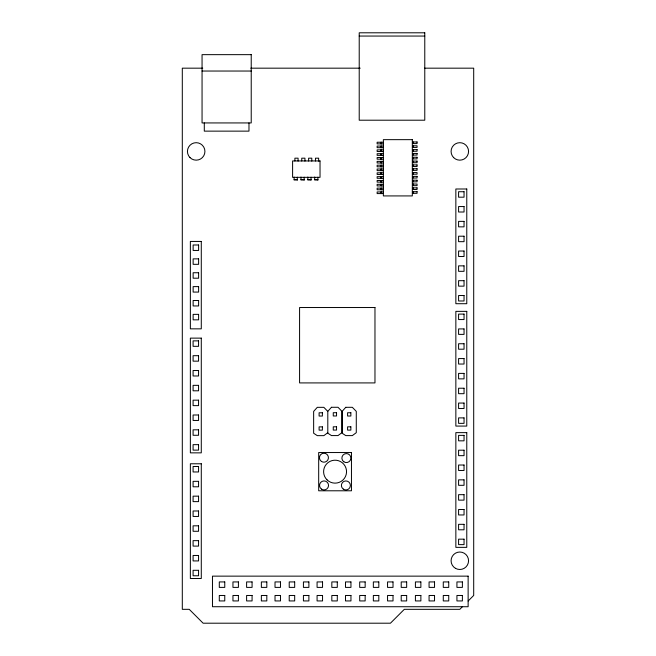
<?xml version="1.0" encoding="UTF-8"?>
<svg xmlns="http://www.w3.org/2000/svg" width="656" height="656" viewBox="0 0 656 656"><rect width="100%" height="100%" fill="white"/><g stroke="black" fill="none" stroke-linecap="round" stroke-linejoin="round"><path stroke-width="0.98" d="M462.595 606.546L459.823 609.326L404.317 609.326L390.443 623.2L203.122 623.2L189.24 609.326L182.302 609.326L182.302 68.175L202.761 68.175M468.13 601.011L473.698 595.451L473.698 68.175L424.621 68.175M327.795 432.706L323.843 435.641L317.291 435.641L313.642 433.239L313.642 411.402L317.291 407.335L323.843 407.335L327.795 411.402M359.217 36.055L424.776 36.055M250.805 68.175L360.21 68.175M202.056 71.037L251.223 71.037M383.145 142.237L377.143 142.237L377.143 143.877L383.03 143.877M412.993 145.812L417.068 145.788L417.068 147.428L412.993 147.428L413.001 145.788M383.145 146.058L377.143 146.058L377.143 147.698L383.03 147.698M383.145 149.88L377.143 149.88L377.143 151.52L383.03 151.52M383.145 153.709L377.143 153.709L377.143 155.349L383.03 155.349M383.145 157.53L377.143 157.53L377.143 159.17L383.03 159.17M383.145 161.36L377.143 161.36L377.143 162.991L383.03 162.991M383.145 165.181L377.143 165.181L377.143 166.821L383.03 166.821M383.145 169.002L377.143 169.002L377.143 170.642L383.03 170.642M412.993 172.577L417.068 172.553L417.068 174.193L412.993 174.193L413.001 172.553M383.145 172.831L377.143 172.831L377.143 174.463L383.03 174.463M383.145 176.653L377.143 176.653L377.143 178.293L383.03 178.293M294.118 179.482L297.266 179.482M300.973 179.482L304.13 179.482L304.13 180.023M307.828 179.482L310.985 179.482L310.985 180.023L307.828 180.023L307.828 177.054M314.683 179.482L317.84 179.482L317.84 180.023L314.683 180.023L314.683 177.054M297.324 180.015L294.118 180.023L294.118 177.054M383.145 180.474L377.143 180.474L377.143 182.114L383.03 182.114M412.993 184.049L417.068 184.024L417.068 185.664L412.993 185.664L413.001 184.024M383.145 184.303L377.143 184.303L377.143 185.935L383.03 185.935M383.145 188.124L377.143 188.124L377.143 189.764L383.03 189.764M383.145 191.946L377.143 191.946L377.143 193.586L383.03 193.586M413.223 141.958L413.223 143.598M413.223 145.788L413.223 147.428M413.223 149.609L413.223 151.249M413.223 153.438L413.223 155.07M413.223 157.26L413.223 158.9M413.223 161.081L413.223 162.721M413.223 164.91L413.223 166.542M413.223 168.731L413.223 170.371M413.223 172.553L413.223 174.193M413.223 176.382L413.223 178.014M413.223 180.203L413.223 181.843M413.223 184.024L413.223 185.664M413.223 187.854L413.223 189.486M413.223 191.675L413.223 193.315M381.218 142.237L381.218 143.877M381.218 146.058L381.218 147.698M381.218 149.88L381.218 151.52M381.218 153.709L381.218 155.349M381.218 157.53L381.218 159.17M381.218 161.36L381.218 162.991M381.218 165.181L381.218 166.821M381.218 169.002L381.218 170.642M381.218 172.831L381.218 174.463M381.218 176.653L381.218 178.293M381.218 180.474L381.218 182.114M381.218 184.303L381.218 185.935L380.997 184.303M381.218 188.124L381.218 189.764L380.988 188.124M381.218 191.946L381.218 193.586M380.997 142.237L380.997 143.877M380.997 146.058L380.997 147.698M380.997 149.88L380.997 151.52M380.988 153.709L380.997 155.349M380.988 157.53L380.997 159.17M380.988 161.36L380.997 162.991M380.988 165.181L380.997 166.821M380.988 169.002L380.997 170.642M380.988 172.831L380.997 174.463M380.988 176.653L380.997 178.293M380.988 180.474L380.997 182.114M380.988 191.946L380.997 193.586M318.652 161.146L318.652 158.178L315.454 158.186L315.454 161.007M317.889 177.194L317.889 180.015M311.797 161.146L311.797 158.178L308.599 158.186L308.599 161.007M311.034 177.194L311.034 180.015M304.942 161.146L304.942 158.178L301.744 158.186L301.744 161.007M304.179 177.194L304.179 180.015L300.973 180.015L300.973 177.054M298.086 161.146L298.086 158.178L294.888 158.186L294.888 161.007M297.324 177.194L297.266 180.023M248.977 122.934L248.977 131.134L204.295 131.134L204.295 122.934M331.46 407.278L327.803 411.337L327.803 433.173L331.46 435.576L338.012 435.576L341.956 432.64L341.956 411.337L338.012 407.278L331.46 407.278M345.778 407.31L342.12 411.369L342.12 433.206L345.778 435.609L352.329 435.609L356.282 432.673L356.282 411.369L352.329 407.31L345.778 407.31M424.776 32.8L359.217 32.8L359.217 120.204L424.776 120.204L424.776 32.8M251.223 54.653L202.056 54.653L202.056 122.934L251.223 122.934L251.223 54.653M412.312 139.654L383.358 139.654L383.358 195.923L412.312 195.923L412.312 139.654M417.068 141.958L412.993 141.991L412.993 143.598L417.068 143.598L417.068 141.958M417.068 149.609L412.993 149.634L412.993 151.249L417.068 151.249L417.068 149.609M417.068 153.438L412.993 153.463L412.993 155.07L417.068 155.07L417.068 153.438M417.068 157.26L412.993 157.284L412.993 158.9L417.068 158.9L417.068 157.26M320.03 160.941L292.601 160.941L292.601 177.333L320.03 177.333L320.03 160.941M417.068 161.081L412.993 161.105L413.001 162.721L417.068 162.721L417.068 161.081M417.068 164.91L412.993 164.935L412.993 166.542L417.068 166.542L417.068 164.91M417.068 168.731L412.993 168.756L412.993 170.371L417.068 170.371L417.068 168.731M417.068 176.382L412.993 176.407L413.001 178.014L417.068 178.014L417.068 176.382M417.068 180.203L412.993 180.228L412.993 181.843L417.068 181.843L417.068 180.203M417.068 187.854L412.993 187.878L412.993 189.486L417.068 189.486L417.068 187.854M466.777 188.994L455.854 188.994L455.854 303.712L466.777 303.712L466.777 188.994M417.068 191.675L412.993 191.7L413.001 193.315L417.068 193.315L417.068 191.675M464.046 191.724L458.585 191.724L458.585 197.185L464.046 197.185L464.046 191.724M464.046 206.55L458.585 206.55L458.585 212.011L464.046 212.011L464.046 206.55M464.046 221.375L458.585 221.375L458.585 226.845L464.046 226.845L464.046 221.375M464.046 236.201L458.585 236.201L458.585 241.67L464.046 241.67L464.046 236.201M201.285 241.441L190.363 241.441L190.363 328.845L201.285 328.845L201.285 241.441M198.612 244.991L193.143 244.991L193.143 250.453L198.612 250.453L198.612 244.991M464.046 251.027L458.585 251.027L458.585 256.496L464.046 256.496L464.046 251.027M198.612 258.866L193.143 258.866L193.143 264.327L198.612 264.327L198.612 258.866M464.046 265.86L458.585 265.86L458.585 271.322L464.046 271.322L464.046 265.86M198.612 272.74L193.143 272.74L193.143 278.201L198.612 278.201L198.612 272.74M464.046 280.686L458.585 280.686L458.585 286.147L464.046 286.147L464.046 280.686M198.612 286.615L193.143 286.615L193.143 292.076L198.612 292.076L198.612 286.615M464.046 295.52L458.585 295.52L458.585 300.981L464.046 300.981L464.046 295.52M198.612 300.489L193.143 300.489L193.143 305.95L198.612 305.95L198.612 300.489M374.97 307.525L299.579 307.525L299.579 382.915L374.97 382.915L374.97 307.525M466.777 311.362L455.854 311.362L455.854 426.08L466.777 426.08L466.777 311.362M464.046 314.093L458.585 314.093L458.585 319.554L464.046 319.554L464.046 314.093M198.612 314.363L193.143 314.363L193.143 319.833L198.612 319.833L198.612 314.363M464.046 328.918L458.585 328.918L458.585 334.38L464.046 334.38L464.046 328.918M201.285 338.127L190.363 338.127L190.363 452.853L201.285 452.853L201.285 338.127M198.555 340.866L193.094 340.866L193.094 346.327L198.555 346.327L198.555 340.866M464.046 343.744L458.585 343.744L458.585 349.205L464.046 349.205L464.046 343.744M198.555 355.691L193.094 355.691L193.094 361.153L198.555 361.153L198.555 355.691M464.046 358.57L458.585 358.57L458.585 364.039L464.046 364.039L464.046 358.57M198.555 370.517L193.094 370.517L193.094 375.978L198.555 375.978L198.555 370.517M464.046 373.395L458.585 373.395L458.585 378.865L464.046 378.865L464.046 373.395M198.555 385.343L193.094 385.343L193.094 390.804L198.555 390.804L198.555 385.343M464.046 388.229L458.585 388.229L458.585 393.69L464.046 393.69L464.046 388.229M198.555 400.168L193.094 400.168L193.094 405.629L198.555 405.629L198.555 400.168M464.046 403.055L458.585 403.055L458.585 408.516L464.046 408.516L464.046 403.055M322.383 412.772L319.103 412.772L319.103 416.043L322.383 416.043L322.383 412.772M336.544 412.706L333.264 412.706L333.264 415.978L336.544 415.978L336.544 412.706M350.862 412.739L347.59 412.739L347.59 416.019L350.862 416.019L350.862 412.739M198.555 414.994L193.094 414.994L193.094 420.455L198.555 420.455L198.555 414.994M464.046 417.888L458.585 417.888L458.585 423.35L464.046 423.35L464.046 417.888M336.544 426.802L333.264 426.802L333.264 430.074L336.544 430.074L336.544 426.802M350.862 426.835L347.59 426.835L347.59 430.106L350.862 430.106L350.862 426.835M322.383 426.867L319.103 426.867L319.103 430.139L322.383 430.139L322.383 426.867M198.555 429.819L193.094 429.819L193.094 435.281L198.555 435.281L198.555 429.819M466.777 432.64L455.854 432.64L455.854 547.358L466.777 547.358L466.777 432.64M464.046 435.371L458.585 435.371L458.585 440.832L464.046 440.832L464.046 435.371M198.555 444.653L193.094 444.653L193.094 450.123L198.555 450.123L198.555 444.653M464.046 450.196L458.585 450.196L458.585 455.658L464.046 455.658L464.046 450.196M351.46 452.542L318.685 452.542L318.685 490.786L351.46 490.786L351.46 452.542M201.285 463.776L190.363 463.776L190.363 578.494L201.285 578.494L201.285 463.776M464.046 465.022L458.585 465.022L458.585 470.483L464.046 470.483L464.046 465.022M198.555 466.506L193.094 466.506L193.094 471.967L198.555 471.967L198.555 466.506M464.046 479.848L458.585 479.848L458.585 485.309L464.046 485.309L464.046 479.848M198.555 481.332L193.094 481.332L193.094 486.793L198.555 486.793L198.555 481.332M464.046 494.673L458.585 494.673L458.585 500.134L464.046 500.134L464.046 494.673M198.555 496.157L193.094 496.157L193.094 501.627L198.555 501.627L198.555 496.157M464.046 509.499L458.585 509.499L458.585 514.96L464.046 514.96L464.046 509.499M198.555 510.983L193.094 510.983L193.094 516.452L198.555 516.452L198.555 510.983M464.046 524.324L458.585 524.324L458.585 529.794L464.046 529.794L464.046 524.324M198.555 525.817L193.094 525.817L193.094 531.278L198.555 531.278L198.555 525.817M464.046 539.166L458.585 539.166L458.585 544.628L464.046 544.628L464.046 539.166M198.555 540.642L193.094 540.642L193.094 546.104L198.555 546.104L198.555 540.642M198.555 555.468L193.094 555.468L193.094 560.929L198.555 560.929L198.555 555.468M198.555 570.302L193.094 570.302L193.094 575.763L198.555 575.763L198.555 570.302M468.13 576.14L212.47 576.14L212.47 606.726L468.13 606.726L468.13 576.14M224.762 581.929L219.293 581.929L219.293 587.391L224.762 587.391L224.762 581.929M238.415 581.929L232.954 581.929L232.954 587.391L238.415 587.391L238.415 581.929M252.076 581.929L246.607 581.929L246.607 587.391L252.076 587.391L252.076 581.929M266.82 581.929L261.359 581.929L261.359 587.391L266.82 587.391L266.82 581.929M280.481 581.929L275.02 581.929L275.02 587.391L280.481 587.391L280.481 581.929M294.683 581.929L289.222 581.929L289.222 587.391L294.683 587.391L294.683 581.929M308.886 581.929L303.425 581.929L303.425 587.391L308.886 587.391L308.886 581.929M322.547 581.929L317.078 581.929L317.078 587.391L322.547 587.391L322.547 581.929M337.291 581.929L331.829 581.929L331.829 587.391L337.291 587.391L337.291 581.929M350.952 581.929L345.491 581.929L345.491 587.391L350.952 587.391L350.952 581.929M365.154 581.929L359.693 581.929L359.693 587.391L365.154 587.391L365.154 581.929M378.815 581.929L373.346 581.929L373.346 587.391L378.815 587.391L378.815 581.929M393.018 581.929L387.548 581.929L387.548 587.391L393.018 587.391L393.018 581.929M406.671 581.929L401.21 581.929L401.21 587.391L406.671 587.391L406.671 581.929M420.873 581.929L415.412 581.929L415.412 587.391L420.873 587.391L420.873 581.929M434.534 581.929L429.073 581.929L429.073 587.391L434.534 587.391L434.534 581.929M448.737 581.929L443.276 581.929L443.276 587.391L448.737 587.391L448.737 581.929M462.39 581.929L456.929 581.929L456.929 587.391L462.39 587.391L462.39 581.929M224.762 595.476L219.293 595.476L219.293 600.937L224.762 600.937L224.762 595.476M238.415 595.476L232.954 595.476L232.954 600.937L238.415 600.937L238.415 595.476M252.076 595.476L246.607 595.476L246.607 600.937L252.076 600.937L252.076 595.476M266.82 595.476L261.359 595.476L261.359 600.937L266.82 600.937L266.82 595.476M280.481 595.476L275.02 595.476L275.02 600.937L280.481 600.937L280.481 595.476M294.683 595.476L289.222 595.476L289.222 600.937L294.683 600.937L294.683 595.476M308.886 595.476L303.425 595.476L303.425 600.937L308.886 600.937L308.886 595.476M322.547 595.476L317.078 595.476L317.078 600.937L322.547 600.937L322.547 595.476M337.291 595.476L331.829 595.476L331.829 600.937L337.291 600.937L337.291 595.476M350.952 595.476L345.491 595.476L345.491 600.937L350.952 600.937L350.952 595.476M365.154 595.476L359.693 595.476L359.693 600.937L365.154 600.937L365.154 595.476M378.815 595.476L373.346 595.476L373.346 600.937L378.815 600.937L378.815 595.476M393.018 595.476L387.548 595.476L387.548 600.937L393.018 600.937L393.018 595.476M406.671 595.476L401.21 595.476L401.21 600.937L406.671 600.937L406.671 595.476M420.873 595.476L415.412 595.476L415.412 600.937L420.873 600.937L420.873 595.476M434.534 595.476L429.073 595.476L429.073 600.937L434.534 600.937L434.534 595.476M448.737 595.476L443.276 595.476L443.276 600.937L448.737 600.937L448.737 595.476M462.39 595.476L456.929 595.476L456.929 600.937L462.39 600.937L462.39 595.476M190.002 157.604A8.741 8.741 0 0 0 204.623 153.693A8.741 8.741 0 0 0 193.922 142.983A8.741 8.741 0 0 0 190.002 157.604M455.453 568.326A8.741 8.741 0 0 0 468.556 560.757A8.741 8.741 0 0 0 455.453 553.188A8.741 8.741 0 0 0 455.453 568.326M453.64 157.604A8.741 8.741 0 0 0 468.261 153.693A8.741 8.741 0 0 0 457.56 142.983A8.741 8.741 0 0 0 453.64 157.604M321.383 461.406A4.502 4.502 0 0 0 328.435 458.077A4.502 4.502 0 0 0 322.022 453.64A4.502 4.502 0 0 0 321.383 461.406M343.334 489.138A4.502 4.502 0 0 0 350.386 485.801A4.502 4.502 0 0 0 343.974 481.365A4.502 4.502 0 0 0 343.334 489.138M321.481 489.122A4.502 4.502 0 0 0 328.533 485.784A4.502 4.502 0 0 0 322.121 481.348A4.502 4.502 0 0 0 321.481 489.122M327.057 479.872A11.472 11.472 0 0 0 346.188 474.509A11.472 11.472 0 0 0 331.977 460.619A11.472 11.472 0 0 0 327.057 479.872M343.818 461.775A4.502 4.502 0 0 0 350.87 458.446A4.502 4.502 0 0 0 344.457 454.009A4.502 4.502 0 0 0 343.818 461.775"/></g></svg>
